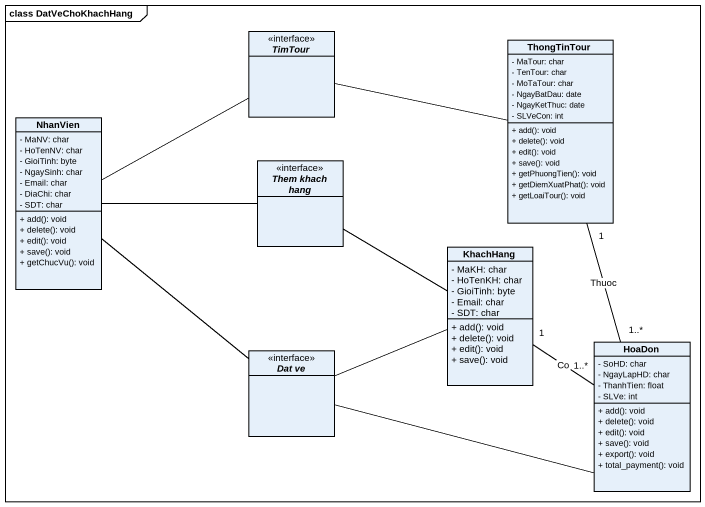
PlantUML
@startuml
mainframe class DatVeChoKhachHang
hide circle
hide empty members
skinparam classAttributeIconSize 0
interface TimTour
class ThongTinTour {
  - MaTour: char
  - TenTour: char
  - MoTaTour: char
  - NgayBatDau: date
  - NgayKetThuc: date
  - SLVeCon: int
  + add(): void
  + delete(): void
  + edit(): void
  + save(): void
  + getPhuongTien(): void
  + getDiemXuatPhat(): void
  + getLoaiTour(): void
}
class NhanVien {
  - MaNV: char
  - HoTenNV: char
  - GioiTinh: byte
  - NgaySinh: char
  - Email: char
  - DiaChi: char
  - SDT: char
  + add(): void
  + delete(): void
  + edit(): void
  + save(): void
  + getChucVu(): void
}
interface "Them khach hang" as Them_khach_hang
class KhachHang {
  - MaKH: char
  - HoTenKH: char
  - GioiTinh: byte
  - Email: char
  - SDT: char
  + add(): void
  + delete(): void
  + edit(): void
  + save(): void
}
interface "Dat ve" as Dat_ve
class HoaDon {
  - SoHD: char
  - NgayLapHD: char
  - ThanhTien: float
  - SLVe: int
  + add(): void
  + delete(): void
  + edit(): void
  + save(): void
  + export(): void
  + total_payment(): void
}
TimTour -right- ThongTinTour
ThongTinTour "1" -- "1..*" HoaDon : Thuoc
NhanVien -right- TimTour
NhanVien -right- Them_khach_hang
NhanVien -- Dat_ve
Them_khach_hang -right- KhachHang
KhachHang "1" -- "1..*" HoaDon : Co
Dat_ve -right- KhachHang
Dat_ve -right- HoaDon
@enduml
